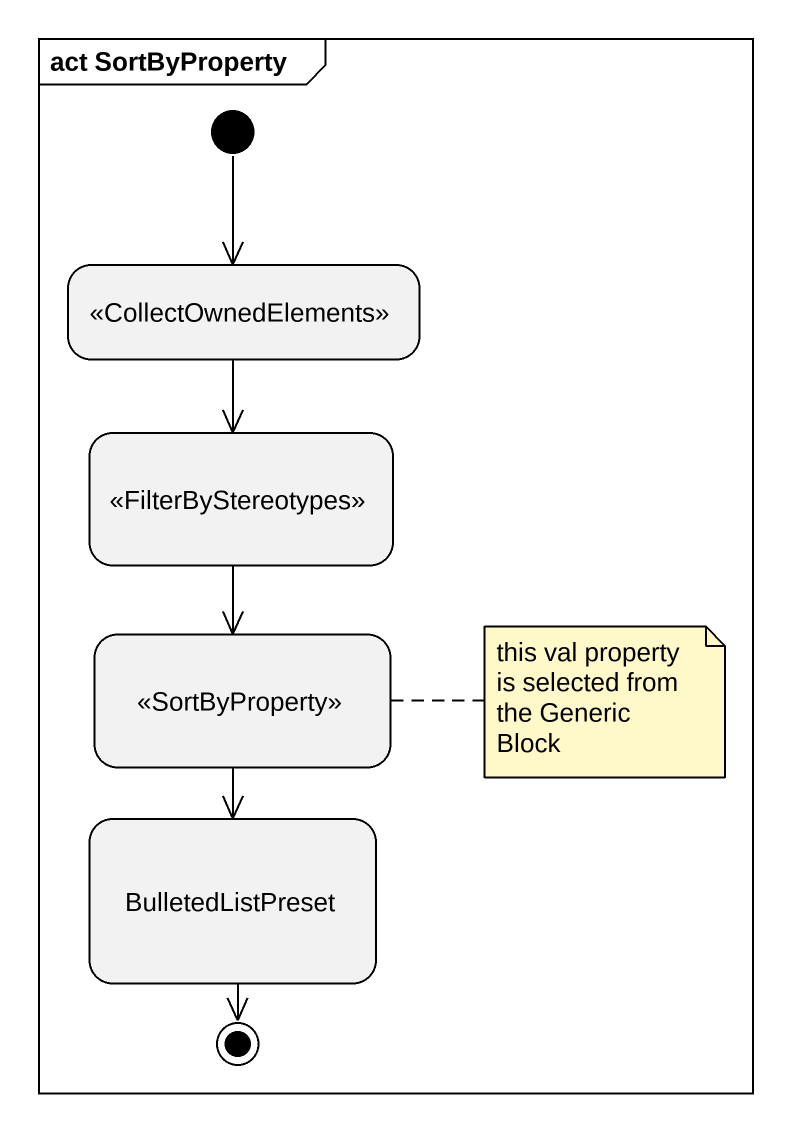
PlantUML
@startuml
mainframe act SortByProperty
hide empty description
state " " as state1 <<CollectOwnedElements>>
state " " as state2 <<FilterByStereotypes>>
state " " as state3 <<SortByProperty>>
state BulletedListPreset
[*] --> state1
state1 --> state2
state2 --> state3
state3 --> BulletedListPreset
BulletedListPreset --> [*]
note right of state3 : this val property is selected from the Generic Block
@enduml
